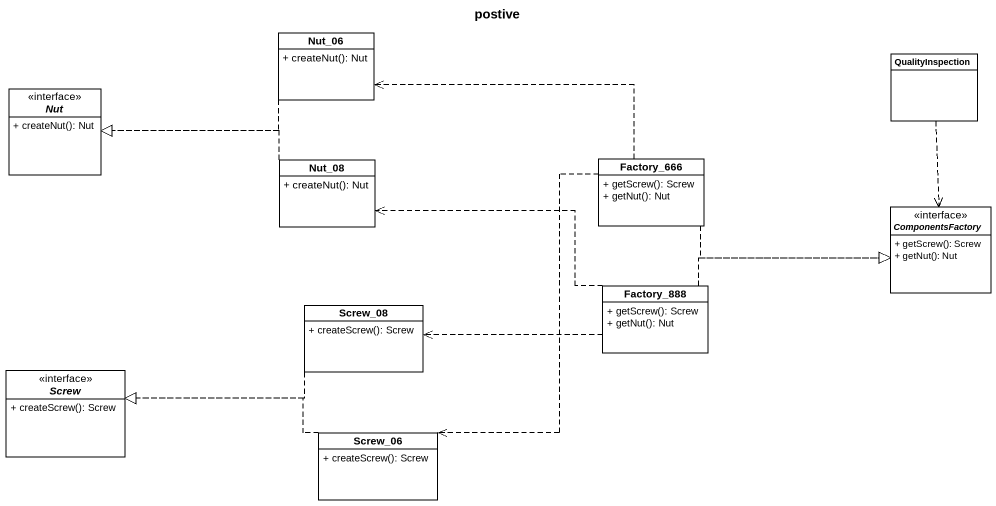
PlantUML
@startuml
title postive
hide circle
hide empty members
skinparam classAttributeIconSize 0
class Nut_06 {
  + createNut(): Nut
}
class QualityInspection
interface Nut {
  + createNut(): Nut
}
class Nut_08 {
  + createNut(): Nut
}
class Factory_666 {
  + getScrew(): Screw
  + getNut(): Nut
}
interface ComponentsFactory {
  + getScrew(): Screw
  + getNut(): Nut
}
class Screw_08 {
  + createScrew(): Screw
}
class Factory_888 {
  + getScrew(): Screw
  + getNut(): Nut
}
interface Screw {
  + createScrew(): Screw
}
class Screw_06 {
  + createScrew(): Screw
}
Nut_06 .left.|> Nut
QualityInspection ..> ComponentsFactory
Nut_08 .left.|> Nut
Factory_666 .left.> Nut_06
Factory_666 .right.|> ComponentsFactory
Factory_666 ..> Screw_06
Screw_08 .left.|> Screw
Factory_888 .left.> Nut_08
Factory_888 .right.|> ComponentsFactory
Factory_888 .left.> Screw_08
Screw_06 .left.|> Screw
@enduml
